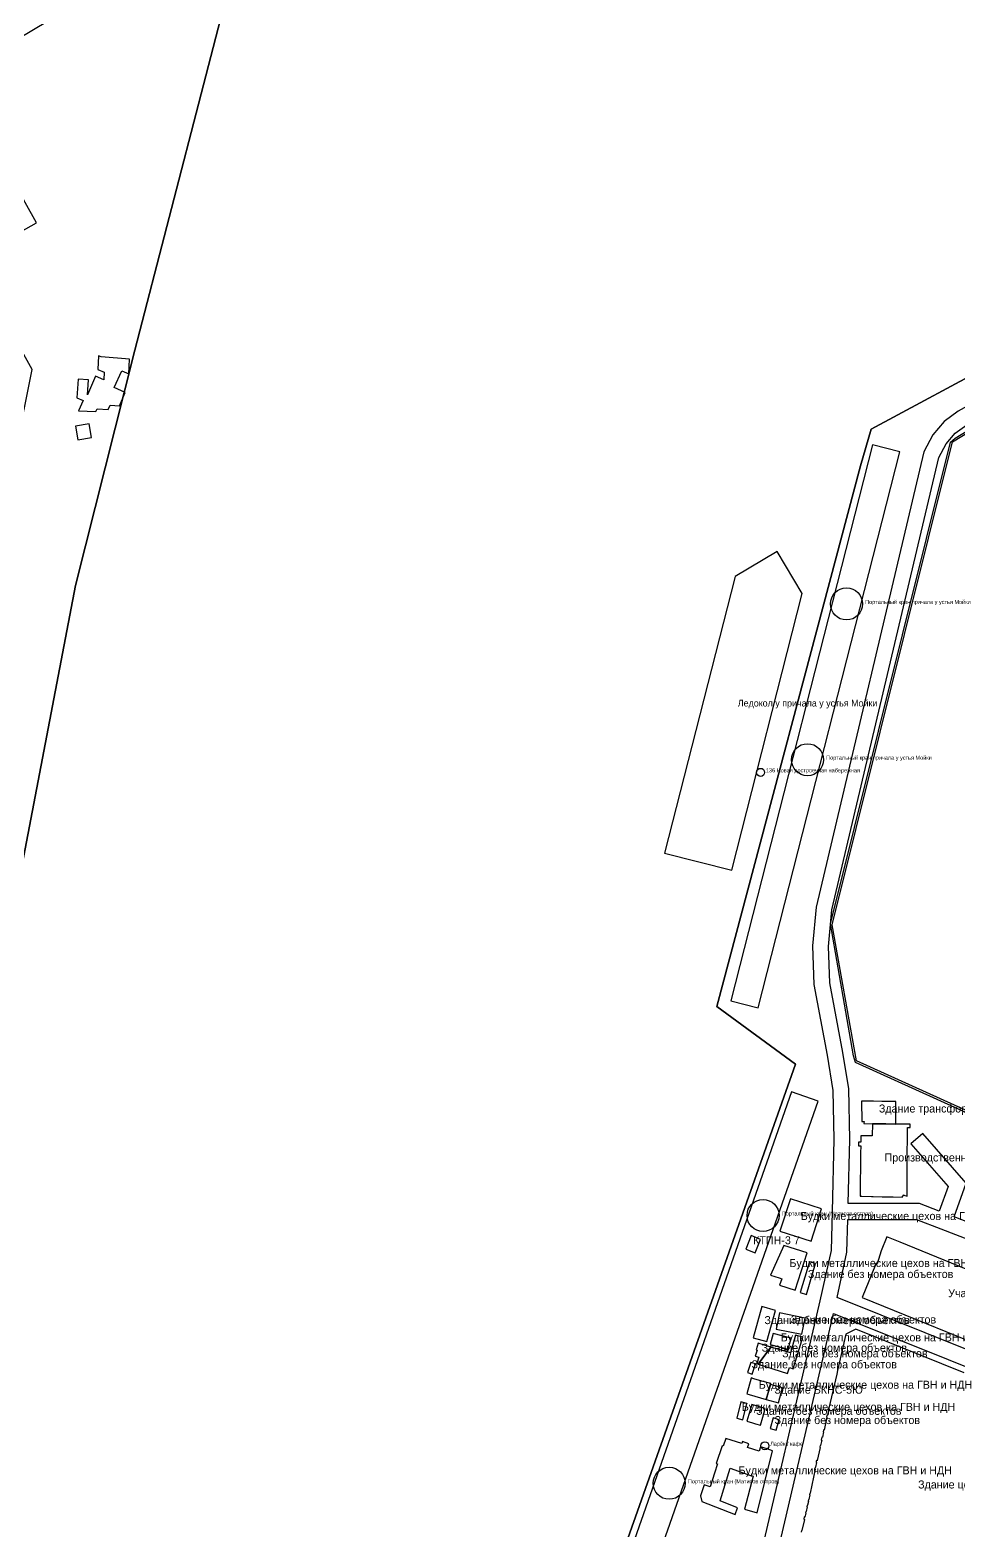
# Model space of a CAD drawing. Extents: x -1571 to 863, y -881 to 2148.
# Drawn here: x -687 to -339, y 573 to 1135 of the extents above; entities that cross this region are included whole.
import ezdxf

# ---------------------------------------------------------------- set-up
doc = ezdxf.new("R2010")
doc.units = 0
for name, color, linetype in [('BUILDINGS_CONTEXT', 9, 'CONTINUOUS'), ('BUILDINGS_SHIPYARD', 6, 'CONTINUOUS'), ('CRANES', 2, 'CONTINUOUS'), ('FENCE', 1, 'CONTINUOUS'), ('LABELS', 7, 'CONTINUOUS'), ('LAND_EDGE', 8, 'CONTINUOUS'), ('RAILS', 30, 'CONTINUOUS'), ('ROADS_INTERNAL', 250, 'CONTINUOUS'), ('VESSELS', 140, 'CONTINUOUS'), ('WATER', 5, 'CONTINUOUS'), ('ZONE_SHIPYARD', 1, 'CONTINUOUS')]:
    doc.layers.add(name, color=color, linetype=linetype)

msp = doc.modelspace()

# ---------------------------------------------------------------- linework, layer by layer
at = {"layer": 'BUILDINGS_CONTEXT'}
for points in [[(-716.5, 1183.1), (-732.8, 1173.4), (-703.9, 1124.8), (-656.1, 1153.3), (-684.8, 1201.6), (-704.3, 1190), (-681.8, 1152.2), (-693.8, 1145)], [(-684.4, 1063.2), (-709.4, 1107.8), (-726.3, 1098.3), (-709.3, 1067.9), (-724.2, 1059.5), (-774, 1148.3), (-784.7, 1142.3), (-727, 1039.3)], [(-706.2, 1006.1), (-716.8, 952.4), (-698, 948.5), (-686, 1008.2), (-701.6, 1036), (-717.7, 1026.7)], [(-652.4, 1007.7), (-649.8, 1006.6), (-649.5, 1012.1), (-660.1, 1012.9), (-661.1, 1013.3), (-661.4, 1008.2), (-659, 1007.2), (-659.1, 1004.3), (-662.3, 1005.7), (-665.2, 998.7), (-664.9, 1004.3), (-668.8, 1004.5), (-669.2, 997.5), (-666.9, 996.5), (-668.6, 992.7), (-662.1, 992.4), (-661.6, 993.4), (-657.5, 993.2), (-656.8, 994.8), (-653.3, 994.6), (-651.1, 999.5), (-655.3, 1001.4)], [(-669.8, 986.9), (-668.9, 981.8), (-663.703, 982.717), (-664.603, 987.817)]]:
    msp.add_lwpolyline(points, close=True, dxfattribs=at)
at = {"layer": 'BUILDINGS_SHIPYARD'}
for points in [[(-374.13, 725.47), (-370.98, 725.42), (-370.07, 725.41), (-366.7, 725.36), (-365.88, 725.35), (-362.18, 725.3), (-362.18, 725.9), (-362.17, 727.17), (-362.17, 727.79), (-362.17, 728.09), (-362.17, 728.39), (-362.16, 733.81), (-367.38, 733.83), (-370.59, 733.85), (-374.59, 733.87), (-375.07, 733.87), (-374.99, 726.32), (-374.12, 726.31)], [(-371.12, 720.85), (-375.29, 720.93), (-375.33, 718.56), (-376.22, 718.57), (-376.24, 717.19), (-375.35, 717.18), (-375.36, 716.49), (-375.38, 715.02), (-375.39, 714.3), (-375.4, 713.47), (-375.45, 710.55), (-375.46, 709.72), (-375.5, 706.84), (-375.51, 706.01), (-375.56, 703.09), (-375.57, 702.26), (-375.61, 699.35), (-375.58, 698.25), (-374.89, 698.23), (-371.27, 698.16), (-370.75, 698.15), (-367.28, 698.08), (-363.23, 697.99), (-359.8, 697.92), (-359.24, 698.74), (-359.2, 698.72), (-358, 698.25), (-357.99, 701.53), (-357.91, 702.33), (-357.91, 703), (-357.91, 703.3), (-357.91, 703.6), (-357.91, 703.9), (-357.91, 704.2), (-357.9, 704.5), (-357.9, 704.63), (-357.9, 704.8), (-357.9, 705.1), (-357.9, 705.4), (-357.9, 705.7), (-357.9, 706), (-357.9, 706.3), (-357.9, 706.49), (-357.9, 706.92), (-357.89, 708.46), (-357.89, 708.72), (-357.89, 709.23), (-357.89, 709.53), (-357.89, 709.83), (-357.88, 710.12), (-357.88, 710.43), (-357.88, 710.63), (-357.88, 712.47), (-357.87, 713.07), (-357.91, 713.84), (-357.9, 716.79), (-357.86, 717.56), (-357.85, 720.58), (-357.84, 721.54), (-357.84, 722.14), (-357.84, 723.59), (-357.84, 724.01), (-356.78, 724.01), (-356.78, 725.23), (-357.83, 725.24), (-358.86, 725.25), (-360.33, 725.27), (-362.18, 725.3), (-365.88, 725.35), (-366.7, 725.36), (-370.07, 725.41), (-370.98, 725.42)], [(-401.697, 697.308), (-405.64, 685.2), (-393.97, 681.4), (-390.027, 693.509)], [(-414.87, 677), (-412.87, 682.08), (-416.491, 683.506), (-418.491, 678.426)], [(-319.44, 637.84), (-310.4, 660.54), (-360.56, 681.01), (-365.55, 683.05), (-367.69, 677.8), (-369.25, 672.88), (-369.68, 672.93), (-369.85, 672.51), (-374.85, 660.27)], [(-399.96, 663.04), (-395.49, 677.01), (-404.14, 679.78), (-409.12, 668.61), (-405.89, 667.61), (-404.99, 667.33), (-405.87, 664.9)], [(-394.6, 673.73), (-398.02, 662.17), (-395.678, 661.477), (-392.258, 673.037)], [(-412.378, 656.871), (-415.675, 645.217), (-410.56, 643.77), (-407.263, 655.424)], [(-396.14, 652.61), (-405.79, 654.57), (-407.026, 648.483), (-397.376, 646.523)], [(-413.55, 637.89), (-414.36, 635.5), (-413.81, 635.33), (-409, 641.73), (-413.78, 643.17), (-414.58, 640.7), (-414.17, 640.59), (-414.91, 638.28)], [(-413.81, 635.33), (-402.76, 631.87), (-402.11, 634.02), (-400.68, 633.59), (-397.08, 645.42), (-399.8, 646.2), (-401.71, 639.53), (-409, 641.73)], [(-409.26, 642.63), (-402.53, 640.888), (-401.447, 645.073), (-408.177, 646.815)], [(-416.53, 635.96), (-417.801, 632.147), (-416.037, 631.559), (-414.766, 635.372)], [(-417.24, 623.97), (-410.82, 622.05), (-409.16, 627.62), (-409.06, 628.01), (-412.43, 628.98), (-415.48, 629.86), (-416.42, 630.13), (-416.43, 630.11), (-418.06, 624.21)], [(-406.235, 620.763), (-404.65, 626.41), (-409.235, 627.697), (-410.82, 622.05)], [(-419.52, 614.47), (-418.012, 620.572), (-420.352, 621.15), (-421.859, 615.048)], [(-411.16, 618.75), (-416.21, 620.19), (-418.01, 613.88), (-415.91, 613.28), (-414.86, 612.99), (-412.96, 612.44), (-412.11, 615.42)], [(-407.061, 610.565), (-405.95, 614.5), (-408.199, 615.135), (-409.31, 611.2)], [(-424.29, 596.26), (-416.31, 593.51), (-416.29, 593.57), (-415.62, 593.34), (-418.89, 580.97), (-414.24, 579.54), (-408.41, 602.86), (-410.46, 603.52), (-412.88, 604.29), (-413.4, 602.67), (-417.76, 604.06), (-417.3, 605.49), (-419.71, 606.26), (-419.94, 605.51), (-425.95, 607.43), (-426.87, 604.54), (-427.3, 604.69), (-429.57, 598.07), (-429.06, 597.9), (-430.14, 594.44), (-431.75, 589.27), (-434.04, 590.03), (-435.41, 585.93), (-434.95, 583.84), (-422.46, 578.95), (-421.57, 581.45), (-428.09, 584.11)]]:
    msp.add_lwpolyline(points, close=True, dxfattribs=at)
msp.add_lwpolyline([(-336.58, 632.11), (-377.17, 648.48), (-380.93, 646.58), (-384.05, 632.88), (-384.37, 631.51), (-387.27, 618.78), (-387.5, 618.84), (-387.65, 618.13), (-387.43, 618.09), (-387.45, 618.01), (-387.86, 616.15), (-387.88, 616.07), (-388.09, 616.12), (-388.22, 615.44), (-388.03, 615.4), (-389.12, 610.6), (-389.29, 610.64), (-389.43, 609.96), (-389.28, 609.92), (-389.73, 607.96), (-389.88, 607.99), (-390.14, 606.8), (-389.99, 606.77), (-390.45, 604.78), (-390.6, 604.81), (-390.69, 604.38), (-390.74, 604.14), (-390.6, 604.11), (-390.61, 604.07), (-391.73, 599.17), (-391.74, 599.12), (-391.96, 599.17), (-392, 599), (-392.05, 598.76), (-392.12, 598.47), (-391.9, 598.42), (-392.3, 596.69), (-392.42, 596.72), (-392.57, 596.03), (-392.45, 596), (-394.3, 586.97), (-394.42, 586.99), (-394.57, 586.3), (-394.45, 586.27), (-394.83, 584.55), (-394.98, 584.58), (-395.12, 583.9), (-394.98, 583.87), (-395.29, 582.44), (-395.44, 582.47), (-395.58, 581.8), (-395.43, 581.77), (-395.81, 580.08), (-395.94, 580.11), (-396.11, 579.44), (-395.95, 579.4), (-396.26, 578.01), (-396.51, 578.04), (-396.67, 577.18), (-396.45, 577.14), (-397.38, 572.9), (-397.59, 572.93), (-397.74, 572.32)], dxfattribs=at)
at = {"layer": 'CRANES'}
for centre in [(-380.698, 920.288), (-395.3, 861.9), (-411.974, 691.034), (-447.173, 590.648)]:
    msp.add_circle(centre, 6, dxfattribs=at)
at = {"layer": 'FENCE'}
msp.add_lwpolyline([(-285.552, 713.458), (-293.46, 710.44), (-377.282, 748.359), (-378.036, 750.841), (-386.63, 800.368), (-341.753, 980.873), (-339.914, 982.478), (-314.271, 998.047), (-311.909, 997.575), (-227.91, 862.892), (-157.766, 908.647), (-116.483, 933.834), (-195.039, 1047.293)], dxfattribs=at)
at = {"layer": 'LAND_EDGE'}
for points in [[(-724.9, 639.6), (-669.8, 927.2), (-647.5, 1015.4), (-596, 1214.5)], [(-226.3, 1063.8), (-371.5, 985.8), (-375.5, 972), (-429.3, 769.4), (-399.8, 747.8), (-486.8, 501.7)]]:
    msp.add_lwpolyline(points, dxfattribs=at)
at = {"layer": 'OBJECT_POINTS'}
for centre in [(-412.89, 857.16), (-411.3, 604.7)]:
    msp.add_circle(centre, 1.5, dxfattribs=at)
at = {"layer": 'RAILS'}
for points in [[(-413.794, 768.931), (-360.694, 977.331), (-370.966, 979.949), (-424.066, 771.549)], [(-413.794, 768.931), (-360.694, 977.331), (-370.966, 979.949), (-424.066, 771.549)], [(-469.549, 510.816), (-391.329, 733.896), (-401.331, 737.404), (-479.551, 514.324)], [(-469.549, 510.816), (-391.329, 733.896), (-401.331, 737.404), (-479.551, 514.324)]]:
    msp.add_lwpolyline(points, close=True, dxfattribs=at)
at = {"layer": 'ROADS_INTERNAL'}
for points in [[(-312.453, 1007.125), (-338.816, 992.534), (-344.059, 988.711), (-348.296, 983.694), (-351.73, 977.27), (-392.068, 806.585), (-393.405, 792.085), (-392.89, 777.57), (-387.955, 751.082), (-385.795, 737.924), (-385.401, 719.507), (-386.099, 692.579), (-386.491, 677.964), (-390.626, 659.062), (-416.831, 547.041)], [(-320.716, 682.975), (-340.371, 690.541), (-335.774, 703.138), (-352.098, 721.827), (-356.617, 717.88), (-342.626, 701.862), (-345.975, 692.688), (-353.347, 695.5), (-380.021, 695.5), (-379.399, 719.493), (-379.805, 738.476), (-382.045, 752.118), (-386.91, 778.23), (-387.395, 791.915), (-386.132, 805.615), (-346.07, 975.13), (-343.304, 980.306), (-339.941, 984.289), (-335.584, 987.466)], [(-410.969, 545.759), (-385.574, 654.316), (-321.042, 628.448), (-330.954, 604.734), (-325.418, 602.42), (-314.466, 628.622), (-312.091, 631.902), (-298.948, 623.933), (-294.766, 618.387), (-267.942, 576.356), (-272.354, 573.121), (-285.379, 541.443)]]:
    msp.add_lwpolyline(points, dxfattribs=at)
msp.add_lwpolyline([(-384.227, 660.24), (-380.509, 677.236), (-380.179, 689.5), (-354.453, 689.5), (-345.273, 685.999), (-320.067, 676.296), (-309.413, 672.289), (-302.057, 667.856), (-297.032, 663.589), (-315.341, 637.645), (-318.157, 633.756)], close=True, dxfattribs=at)
at = {"layer": 'VESSELS'}
msp.add_lwpolyline([(-423.668, 820.495), (-397.249, 924.182), (-406.637, 939.99), (-422.444, 930.602), (-448.863, 826.915)], close=True, dxfattribs=at)
at = {"layer": 'WATER'}
for points in [[(-596, 1214.5), (-647.5, 1015.4), (-669.8, 927.2), (-724.9, 639.6)], [(-486.8, 501.7), (-399.8, 747.8), (-429.3, 769.4), (-375.5, 972), (-371.5, 985.8), (-226.3, 1063.8)]]:
    msp.add_lwpolyline(points, dxfattribs=at)
at = {"layer": 'ZONE_SHIPYARD'}
for points in [[(-226.3, 1063.8), (-371.5, 985.8), (-375.5, 972), (-429.3, 769.4), (-399.8, 747.8), (-486.8, 501.7)], [(-293, 711), (-377, 749), (-386, 800), (-341, 981), (-313, 998)]]:
    msp.add_lwpolyline(points, dxfattribs=at)

# ---------------------------------------------------------------- texts
at = {"layer": 'CRANES'}
for s, p in [('Портальный кран причала у устья Мойки', (-373.698, 920.288)), ('Портальный кран причала у устья Мойки', (-388.3, 861.9)), ('Портальный кран (Матисов остров)', (-404.974, 691.034)), ('Портальный кран (Матисов остров)', (-440.173, 590.648))]:
    msp.add_text(s, height=1.5, dxfattribs=at).set_placement(p)
at = {"layer": 'LABELS'}
for s, height, p in [('Ледокол у причала у устья Мойки', 2.5, (-421.451, 881.847)), ('136 Новая достроечная набережная', 1.5, (-410.89, 857.16)), ('Здание трансформаторной подстанции №8', 3, (-368.542, 729.645)), ('Производственное здание (ПЧ-8)', 3, (-366.399, 711.282)), ('Будки металлические цехов на ГВН и НДН', 3, (-397.834, 689.354)), ('КТПН-3 7', 3, (-415.68, 680.253)), ('Будки металлические цехов на ГВН и НДН', 3, (-402.088, 671.722)), ('Здание без номера объектов', 3, (-395.139, 667.604)), ('Участок ПУ и ПМУ "14016/9"цеха №14', 3, (-342.574, 660.42)), ('Здание без номера объектов', 3, (-411.469, 650.321)), ('Здание без номера объектов', 3, (-401.583, 650.547)), ('Здание без номера объектов', 3, (-412.489, 639.981)), ('Будки металлические цехов на ГВН и НДН', 3, (-405.354, 643.851)), ('Здание без номера объектов', 3, (-416.283, 633.759)), ('Здание без номера объектов', 3, (-404.815, 637.868)), ('Будки металлические цехов на ГВН и НДН', 3, (-413.578, 626.106)), ('Здание БКНС-5Ю', 3, (-407.735, 624.23)), ('Будки металлические цехов на ГВН и НДН', 3, (-419.936, 617.81)), ('Здание без номера объектов', 3, (-414.585, 616.316)), ('Здание без номера объектов', 3, (-407.63, 612.85)), ('Ларёк / кафе', 1.5, (-409.3, 604.7)), ('Будки металлические цехов на ГВН и НДН', 3, (-421.174, 594.017)), ('Здание цеха №14 участок №19', 3, (-353.848, 588.705))]:
    msp.add_text(s, height=height, dxfattribs=at).set_placement(p)

doc.saveas('drawing.dxf')
